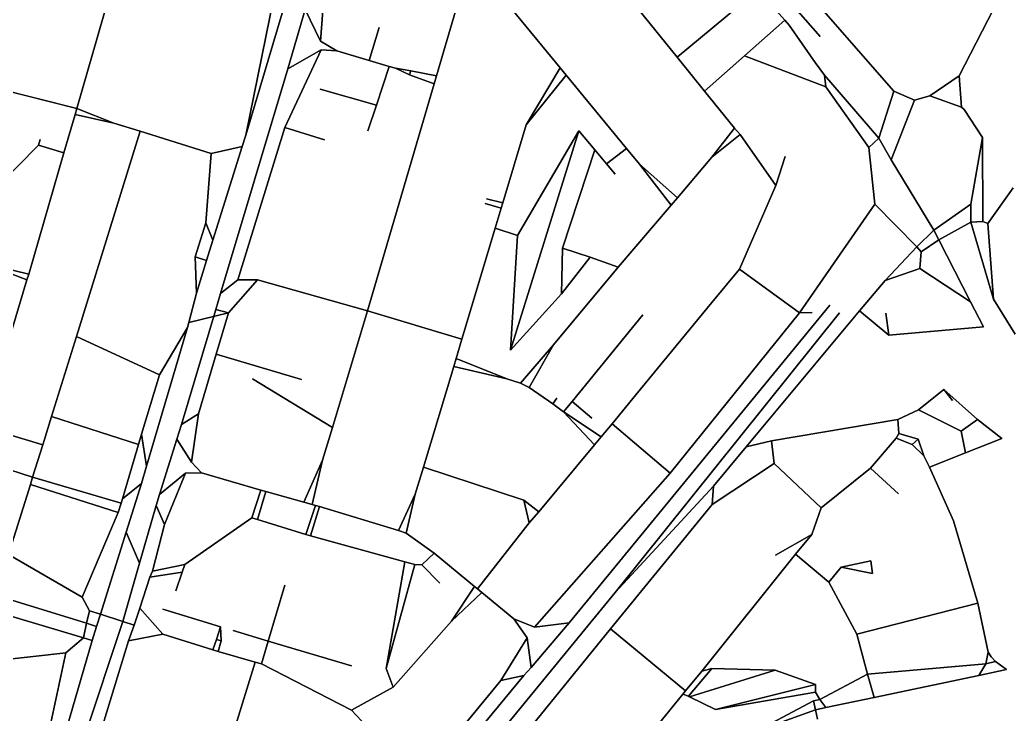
# Model space of a CAD drawing. Header units: metres. Extents: x 327752 to 330295, y 2791504 to 2794271.
# Drawn here: x 329452 to 330290, y 2793017 to 2793602 of the extents above; entities that cross this region are included whole.
import ezdxf

# ---------------------------------------------------------------- set-up
doc = ezdxf.new("R2010")
doc.units = ezdxf.units.M

msp = doc.modelspace()

# ---------------------------------------------------------------- linework, layer by layer
for p, q in [((330125.99, 2793588.09), (329937.75, 2793802.56)), ((329937.75, 2793802.56), (330125.99, 2793588.09)), ((330187.94, 2793541.81), (329987.5, 2793771.49)), ((329987.5, 2793771.49), (330187.94, 2793541.81)), ((329536.87, 2793657.14), (329499.47, 2793527.23)), ((329499.47, 2793527.23), (329536.87, 2793657.14)), ((329704.84, 2793584.02), (329708.73, 2793632.7)), ((329708.73, 2793632.7), (329704.84, 2793584.02)), ((329641.91, 2793504.7), (329679.18, 2793630.05)), ((329679.18, 2793630.05), (329641.91, 2793504.7)), ((329641.91, 2793504.7), (329666.4, 2793625.06)), ((329666.4, 2793625.06), (329641.91, 2793504.7)), ((329824.59, 2793629.86), (329802.79, 2793554.8)), ((329802.79, 2793554.8), (329824.59, 2793629.86)), ((330073.47, 2793627.08), (330005.44, 2793570.53)), ((330005.44, 2793570.53), (330073.47, 2793627.08)), ((330073.47, 2793627.08), (330096.31, 2793601.62)), ((330096.31, 2793601.62), (330073.47, 2793627.08)), ((329862.19, 2793615.82), (329906.99, 2793561.47)), ((329906.99, 2793561.47), (329862.19, 2793615.82)), ((329691.88, 2793610.59), (329677.36, 2793560.75)), ((329677.36, 2793560.75), (329691.88, 2793610.59)), ((329704.84, 2793584.02), (329691.88, 2793610.59)), ((329691.88, 2793610.59), (329704.84, 2793584.02)), ((330005.44, 2793570.53), (329973.1, 2793610.51)), ((329973.1, 2793610.51), (330005.44, 2793570.53)), ((330243.09, 2793554.79), (330272.11, 2793611.03)), ((330272.11, 2793611.03), (330243.09, 2793554.79)), ((330062.37, 2793571.78), (330096.31, 2793601.62)), ((330096.31, 2793601.62), (330062.37, 2793571.78)), ((330099.99, 2793597.39), (330096.31, 2793601.62)), ((330096.31, 2793601.62), (330099.99, 2793597.39)), ((330121.79, 2793565.93), (330099.99, 2793597.39)), ((330121.79, 2793565.93), (330099.99, 2793597.39)), ((330099.99, 2793597.39), (330121.79, 2793565.93)), ((330099.99, 2793597.39), (330121.79, 2793565.93)), ((329745.95, 2793567.74), (329754.48, 2793595.65)), ((329754.48, 2793595.65), (329745.95, 2793567.74)), ((329718.62, 2793575.76), (329704.84, 2793584.02)), ((329704.84, 2793584.02), (329718.62, 2793575.76)), ((329705.58, 2793576.61), (329674.91, 2793511.28)), ((329674.91, 2793511.28), (329705.58, 2793576.61)), ((329705.58, 2793576.61), (329677.36, 2793560.75)), ((329677.36, 2793560.75), (329705.58, 2793576.61)), ((329718.62, 2793575.76), (329705.58, 2793576.61)), ((329705.58, 2793576.61), (329718.62, 2793575.76)), ((329718.62, 2793575.76), (329745.95, 2793567.74)), ((329745.95, 2793567.74), (329718.62, 2793575.76)), ((330028.51, 2793542), (330062.37, 2793571.78)), ((330062.37, 2793571.78), (330028.51, 2793542)), ((330130.72, 2793545.5), (330062.37, 2793571.78)), ((330062.37, 2793571.78), (330130.72, 2793545.5)), ((329745.95, 2793567.74), (329762.93, 2793562.75)), ((329762.93, 2793562.75), (329745.95, 2793567.74)), ((330028.51, 2793542), (330005.44, 2793570.53)), ((330005.44, 2793570.53), (330028.51, 2793542)), ((330129.51, 2793555.26), (330121.79, 2793565.93)), ((330121.79, 2793565.93), (330129.51, 2793555.26)), ((329620.6, 2793371.52), (329677.36, 2793560.75)), ((329677.36, 2793560.75), (329620.6, 2793371.52)), ((329762.93, 2793562.75), (329752.14, 2793530.16)), ((329752.14, 2793530.16), (329762.93, 2793562.75)), ((329767.99, 2793561.26), (329762.93, 2793562.75)), ((329762.93, 2793562.75), (329767.99, 2793561.26)), ((329779.8, 2793555.64), (329767.99, 2793561.26)), ((329781.12, 2793559.16), (329767.99, 2793561.26)), ((329767.99, 2793561.26), (329779.8, 2793555.64)), ((329767.99, 2793561.26), (329781.12, 2793559.16)), ((329779.8, 2793555.64), (329781.12, 2793559.16)), ((329781.12, 2793559.16), (329779.8, 2793555.64)), ((329800.8, 2793547.96), (329779.8, 2793555.64)), ((329779.8, 2793555.64), (329800.8, 2793547.96)), ((329802.79, 2793554.8), (329781.12, 2793559.16)), ((329781.12, 2793559.16), (329802.79, 2793554.8)), ((329800.8, 2793547.96), (329802.79, 2793554.8)), ((329802.79, 2793554.8), (329800.8, 2793547.96)), ((329906.99, 2793561.47), (329878.28, 2793513.47)), ((329878.28, 2793513.47), (329906.99, 2793561.47)), ((329911.97, 2793555.42), (329878.28, 2793513.47)), ((329878.28, 2793513.47), (329911.97, 2793555.42)), ((329911.97, 2793555.42), (329906.99, 2793561.47)), ((329906.99, 2793561.47), (329911.97, 2793555.42)), ((329962.9, 2793493.64), (329911.97, 2793555.42)), ((329911.97, 2793555.42), (329962.9, 2793493.64)), ((330175.31, 2793502.3), (330129.51, 2793555.26)), ((330129.51, 2793555.26), (330130.72, 2793545.5)), ((330129.51, 2793555.26), (330175.31, 2793502.3)), ((330130.72, 2793545.5), (330129.51, 2793555.26)), ((330243.09, 2793554.79), (330218.28, 2793537.93)), ((330218.28, 2793537.93), (330243.09, 2793554.79)), ((330243.09, 2793554.79), (330245.24, 2793528.31)), ((330245.24, 2793528.31), (330243.09, 2793554.79)), ((329401.84, 2793551.98), (329499.47, 2793527.23)), ((329499.47, 2793527.23), (329401.84, 2793551.98)), ((329744.59, 2793356.82), (329800.8, 2793547.96)), ((329800.8, 2793547.96), (329744.59, 2793356.82)), ((329752.14, 2793530.16), (329704.71, 2793543.53)), ((329704.71, 2793543.53), (329752.14, 2793530.16)), ((330053.88, 2793510.72), (330028.51, 2793542)), ((330028.51, 2793542), (330053.88, 2793510.72)), ((330130.72, 2793545.5), (330167.1, 2793494.35)), ((330167.1, 2793494.35), (330130.72, 2793545.5)), ((330175.31, 2793502.3), (330187.94, 2793541.81)), ((330187.94, 2793541.81), (330175.31, 2793502.3)), ((330205.63, 2793534.3), (330187.94, 2793541.81)), ((330187.94, 2793541.81), (330205.63, 2793534.3)), ((329752.14, 2793530.16), (329744.94, 2793508.5)), ((329744.94, 2793508.5), (329752.14, 2793530.16)), ((330185.92, 2793484.18), (330205.63, 2793534.3)), ((330205.63, 2793534.3), (330185.92, 2793484.18)), ((330218.28, 2793537.93), (330205.63, 2793534.3)), ((330205.63, 2793534.3), (330218.28, 2793537.93)), ((330245.24, 2793528.31), (330218.28, 2793537.93)), ((330218.28, 2793537.93), (330245.24, 2793528.31)), ((329488.7, 2793490.05), (329498.05, 2793522.33)), ((329498.05, 2793522.33), (329488.7, 2793490.05)), ((329499.47, 2793527.23), (329498.05, 2793522.33)), ((329498.05, 2793522.33), (329499.47, 2793527.23)), ((329530.8, 2793515.03), (329498.05, 2793522.33)), ((329498.05, 2793522.33), (329530.8, 2793515.03)), ((329530.8, 2793515.03), (329499.47, 2793527.23)), ((329499.47, 2793527.23), (329530.8, 2793515.03)), ((330245.24, 2793528.31), (330247.27, 2793526.46)), ((330247.27, 2793526.46), (330245.24, 2793528.31)), ((330247.27, 2793526.46), (330262.9, 2793502.76)), ((330262.9, 2793502.76), (330247.27, 2793526.46)), ((329553.05, 2793508.09), (329530.8, 2793515.03)), ((329530.8, 2793515.03), (329553.05, 2793508.09)), ((329858.59, 2793447.94), (329878.28, 2793513.47)), ((329878.28, 2793513.47), (329858.59, 2793447.94)), ((329499.29, 2793335.33), (329553.05, 2793508.09)), ((329553.05, 2793508.09), (329499.29, 2793335.33)), ((329553.05, 2793508.09), (329612.8, 2793489.46)), ((329612.8, 2793489.46), (329553.05, 2793508.09)), ((329635.15, 2793382.99), (329674.91, 2793511.28)), ((329674.91, 2793511.28), (329635.15, 2793382.99)), ((329641.91, 2793504.7), (329638.89, 2793495.18)), ((329638.89, 2793495.18), (329641.91, 2793504.7)), ((329674.91, 2793511.28), (329708.23, 2793500.83)), ((329708.23, 2793500.83), (329674.91, 2793511.28)), ((329864.94, 2793323.61), (329922.57, 2793508.35)), ((329922.57, 2793508.35), (329864.94, 2793323.61)), ((329870.99, 2793420.27), (329922.57, 2793508.35)), ((329922.57, 2793508.35), (329870.99, 2793420.27)), ((329922.57, 2793508.35), (329935.98, 2793492.56)), ((329935.98, 2793492.56), (329922.57, 2793508.35)), ((330034.74, 2793486.25), (330053.88, 2793510.72)), ((330053.88, 2793510.72), (330034.74, 2793486.25)), ((330034.74, 2793486.25), (330058.54, 2793505.32)), ((330058.54, 2793505.32), (330034.74, 2793486.25)), ((330058.54, 2793505.32), (330053.88, 2793510.72)), ((330053.88, 2793510.72), (330058.54, 2793505.32)), ((330058.54, 2793505.32), (330088.61, 2793462.4)), ((330088.61, 2793462.4), (330058.54, 2793505.32)), ((329467.24, 2793496.38), (329395.38, 2793423.65)), ((329395.38, 2793423.65), (329467.24, 2793496.38)), ((329467.24, 2793496.38), (329468.68, 2793501.23)), ((329468.68, 2793501.23), (329467.24, 2793496.38)), ((329488.7, 2793490.05), (329467.24, 2793496.38)), ((329467.24, 2793496.38), (329488.7, 2793490.05)), ((330175.31, 2793502.3), (330167.1, 2793494.35)), ((330167.1, 2793494.35), (330175.31, 2793502.3)), ((330185.92, 2793484.18), (330175.31, 2793502.3)), ((330175.31, 2793502.3), (330185.92, 2793484.18)), ((330253.07, 2793446.8), (330262.9, 2793502.76)), ((330262.9, 2793502.76), (330253.07, 2793446.8)), ((330262.97, 2793431.97), (330262.9, 2793502.76)), ((330262.9, 2793502.76), (330262.97, 2793431.97)), ((329488.7, 2793490.05), (329459, 2793387.76)), ((329459, 2793387.76), (329488.7, 2793490.05)), ((329612.8, 2793489.46), (329608.28, 2793430.97)), ((329608.28, 2793430.97), (329612.8, 2793489.46)), ((329638.89, 2793495.18), (329612.8, 2793489.46)), ((329612.8, 2793489.46), (329638.89, 2793495.18)), ((329638.89, 2793495.18), (329614.26, 2793416.32)), ((329614.26, 2793416.32), (329638.89, 2793495.18)), ((329908.89, 2793409.66), (329935.98, 2793492.56)), ((329935.98, 2793492.56), (329908.89, 2793409.66)), ((329946.05, 2793480.72), (329935.98, 2793492.56)), ((329935.98, 2793492.56), (329946.05, 2793480.72)), ((329946.05, 2793480.72), (329962.9, 2793493.64)), ((329962.9, 2793493.64), (329946.05, 2793480.72)), ((329973.72, 2793480.52), (329962.9, 2793493.64)), ((329962.9, 2793493.64), (329973.72, 2793480.52)), ((330172.04, 2793446.76), (330167.1, 2793494.35)), ((330167.1, 2793494.35), (330172.04, 2793446.76)), ((329946.05, 2793480.72), (329953.22, 2793471.99)), ((329953.22, 2793471.99), (329946.05, 2793480.72)), ((330005.71, 2793452.15), (329973.72, 2793480.52)), ((330000.31, 2793445.81), (329973.72, 2793480.52)), ((329973.72, 2793480.52), (330005.71, 2793452.15)), ((329973.72, 2793480.52), (330000.31, 2793445.81)), ((330005.71, 2793452.15), (330034.74, 2793486.25)), ((330034.74, 2793486.25), (330005.71, 2793452.15)), ((330088.61, 2793462.4), (330096.45, 2793486.94)), ((330096.45, 2793486.94), (330088.61, 2793462.4)), ((330185.92, 2793484.18), (330221.72, 2793424.78)), ((330221.72, 2793424.78), (330185.92, 2793484.18)), ((329953.22, 2793471.99), (329953.22, 2793471.99)), ((329953.22, 2793471.99), (329953.22, 2793471.99)), ((330088.61, 2793462.4), (330057.88, 2793391.81)), ((330057.88, 2793391.81), (330088.61, 2793462.4)), ((330288.57, 2793460.34), (330267.41, 2793430.51)), ((330267.41, 2793430.51), (330288.57, 2793460.34)), ((329857.24, 2793443.43), (329843.73, 2793447.27)), ((329843.73, 2793447.27), (329857.24, 2793443.43)), ((329858.59, 2793447.94), (329844.91, 2793451.22)), ((329844.91, 2793451.22), (329858.59, 2793447.94)), ((329857.24, 2793443.43), (329858.59, 2793447.94)), ((329858.59, 2793447.94), (329857.24, 2793443.43)), ((330000.31, 2793445.81), (329955.8, 2793393.52)), ((329955.8, 2793393.52), (330000.31, 2793445.81)), ((330005.71, 2793452.15), (330000.31, 2793445.81)), ((330000.31, 2793445.81), (330005.71, 2793452.15)), ((330108.49, 2793355.05), (330172.04, 2793446.76)), ((330172.04, 2793446.76), (330108.49, 2793355.05)), ((330207.33, 2793410.81), (330172.04, 2793446.76)), ((330172.04, 2793446.76), (330207.33, 2793410.81)), ((330221.72, 2793424.78), (330253.07, 2793446.8)), ((330253.07, 2793446.8), (330221.72, 2793424.78)), ((330252.94, 2793431.43), (330253.07, 2793446.8)), ((330253.07, 2793446.8), (330252.94, 2793431.43)), ((329852.18, 2793426.59), (329857.24, 2793443.43)), ((329857.24, 2793443.43), (329852.18, 2793426.59)), ((329608.28, 2793430.97), (329599.25, 2793402.33)), ((329599.25, 2793402.33), (329608.28, 2793430.97)), ((329614.26, 2793416.32), (329608.28, 2793430.97)), ((329608.28, 2793430.97), (329614.26, 2793416.32)), ((330252.94, 2793431.43), (330226.03, 2793416.74)), ((330226.03, 2793416.74), (330252.94, 2793431.43)), ((330262.97, 2793431.97), (330252.94, 2793431.43)), ((330252.94, 2793431.43), (330262.97, 2793431.97)), ((330272.18, 2793366.65), (330252.94, 2793431.43)), ((330252.94, 2793431.43), (330272.18, 2793366.65)), ((330267.41, 2793430.51), (330262.97, 2793431.97)), ((330262.97, 2793431.97), (330267.41, 2793430.51)), ((330267.41, 2793430.51), (330272.18, 2793366.65)), ((330272.18, 2793366.65), (330267.41, 2793430.51)), ((329824.03, 2793332.85), (329852.18, 2793426.59)), ((329852.18, 2793426.59), (329824.03, 2793332.85)), ((329870.99, 2793420.27), (329852.18, 2793426.59)), ((329852.18, 2793426.59), (329870.99, 2793420.27)), ((330221.72, 2793424.78), (330207.33, 2793410.81)), ((330207.33, 2793410.81), (330221.72, 2793424.78)), ((330221.72, 2793424.78), (330226.03, 2793416.74)), ((330226.03, 2793416.74), (330221.72, 2793424.78)), ((329614.26, 2793416.32), (329608.95, 2793399.31)), ((329608.95, 2793399.31), (329614.26, 2793416.32)), ((329864.94, 2793323.61), (329870.99, 2793420.27)), ((329870.99, 2793420.27), (329864.94, 2793323.61)), ((330226.03, 2793416.74), (330211.16, 2793406.49)), ((330211.16, 2793406.49), (330226.03, 2793416.74)), ((330252.74, 2793364.46), (330226.03, 2793416.74)), ((330226.03, 2793416.74), (330252.74, 2793364.46)), ((329908.08, 2793371.21), (329908.89, 2793409.66)), ((329908.89, 2793409.66), (329908.08, 2793371.21)), ((329932.31, 2793401.94), (329908.89, 2793409.66)), ((329908.89, 2793409.66), (329932.31, 2793401.94)), ((330207.33, 2793410.81), (330180.85, 2793382.28)), ((330180.85, 2793382.28), (330207.33, 2793410.81)), ((330207.33, 2793410.81), (330211.16, 2793406.49)), ((330211.16, 2793406.49), (330207.33, 2793410.81)), ((330209.92, 2793392.47), (330211.16, 2793406.49)), ((330211.16, 2793406.49), (330209.92, 2793392.47)), ((329457.57, 2793382.85), (329421.09, 2793397.08)), ((329459, 2793387.76), (329421.09, 2793397.08)), ((329421.09, 2793397.08), (329459, 2793387.76)), ((329421.09, 2793397.08), (329457.57, 2793382.85)), ((329600.55, 2793371.72), (329599.25, 2793402.33)), ((329608.95, 2793399.31), (329599.25, 2793402.33)), ((329599.25, 2793402.33), (329608.95, 2793399.31)), ((329599.25, 2793402.33), (329600.55, 2793371.72)), ((329600.55, 2793371.72), (329608.95, 2793399.31)), ((329608.95, 2793399.31), (329600.55, 2793371.72)), ((329908.08, 2793371.21), (329932.31, 2793401.94)), ((329932.31, 2793401.94), (329908.08, 2793371.21)), ((329932.31, 2793401.94), (329955.8, 2793393.52)), ((329955.8, 2793393.52), (329932.31, 2793401.94)), ((329457.57, 2793382.85), (329459, 2793387.76)), ((329459, 2793387.76), (329457.57, 2793382.85)), ((329901.28, 2793328.25), (329955.8, 2793393.52)), ((329955.8, 2793393.52), (329901.28, 2793328.25)), ((330057.88, 2793391.81), (330034.83, 2793363.79)), ((330034.83, 2793363.79), (330057.88, 2793391.81)), ((330057.88, 2793391.81), (330108.49, 2793355.05)), ((330108.49, 2793355.05), (330057.88, 2793391.81)), ((330209.92, 2793392.47), (330180.85, 2793382.28)), ((330180.85, 2793382.28), (330209.92, 2793392.47)), ((330252.74, 2793364.46), (330209.92, 2793392.47)), ((330209.92, 2793392.47), (330252.74, 2793364.46)), ((329429.15, 2793288.41), (329457.57, 2793382.85)), ((329457.57, 2793382.85), (329429.15, 2793288.41)), ((329620.6, 2793371.52), (329635.15, 2793382.99)), ((329635.15, 2793382.99), (329620.6, 2793371.52)), ((329651.73, 2793383.06), (329627.36, 2793355.07)), ((329627.36, 2793355.07), (329651.73, 2793383.06)), ((329635.15, 2793382.99), (329651.73, 2793383.06)), ((329651.73, 2793383.06), (329635.15, 2793382.99)), ((329651.73, 2793383.06), (329744.59, 2793356.82)), ((329744.59, 2793356.82), (329651.73, 2793383.06)), ((330180.85, 2793382.28), (330159.05, 2793356.69)), ((330159.05, 2793356.69), (330180.85, 2793382.28)), ((329594.06, 2793347.08), (329600.55, 2793371.72)), ((329600.55, 2793371.72), (329594.06, 2793347.08)), ((329620.6, 2793371.52), (329616.59, 2793357.85)), ((329616.59, 2793357.85), (329620.6, 2793371.52)), ((329908.08, 2793371.21), (329864.94, 2793323.61)), ((329864.94, 2793323.61), (329908.08, 2793371.21)), ((330034.83, 2793363.79), (329970.76, 2793285.97)), ((330034.83, 2793363.79), (329970.76, 2793285.97)), ((329970.76, 2793285.97), (330034.83, 2793363.79)), ((329970.76, 2793285.97), (330034.83, 2793363.79)), ((330252.74, 2793364.46), (330263.71, 2793343.41)), ((330263.71, 2793343.41), (330252.74, 2793364.46)), ((330272.18, 2793366.65), (330290.27, 2793337.03)), ((330290.27, 2793337.03), (330272.18, 2793366.65)), ((329616.59, 2793357.85), (329587.78, 2793261.13)), ((329587.78, 2793261.13), (329616.59, 2793357.85)), ((329627.36, 2793355.07), (329594.06, 2793347.08)), ((329594.06, 2793347.08), (329627.36, 2793355.07)), ((329616.59, 2793357.85), (329627.36, 2793355.07)), ((329627.36, 2793355.07), (329616.59, 2793357.85)), ((329627.36, 2793355.07), (329616.9, 2793320.28)), ((329616.9, 2793320.28), (329627.36, 2793355.07)), ((329744.59, 2793356.82), (329715.06, 2793258.6)), ((329715.06, 2793258.6), (329744.59, 2793356.82)), ((329744.59, 2793356.82), (329824.03, 2793332.85)), ((329824.03, 2793332.85), (329744.59, 2793356.82)), ((330134.07, 2793361.58), (329914.57, 2793094.06)), ((329914.57, 2793094.06), (330134.07, 2793361.58)), ((329916.89, 2793280.55), (329976.65, 2793353.49)), ((329976.65, 2793353.49), (329916.89, 2793280.55)), ((330142.43, 2793355.12), (329953.21, 2793119.64)), ((329953.21, 2793119.64), (330142.43, 2793355.12)), ((329999.72, 2793220.15), (330108.49, 2793355.05)), ((330108.49, 2793355.05), (329999.72, 2793220.15)), ((330159.05, 2793356.69), (330063.58, 2793242.33)), ((330063.58, 2793242.33), (330159.05, 2793356.69)), ((330119.23, 2793355.34), (330108.49, 2793355.05)), ((330108.49, 2793355.05), (330119.23, 2793355.34)), ((330159.05, 2793356.69), (330183.76, 2793336.29)), ((330183.76, 2793336.29), (330159.05, 2793356.69)), ((330181.42, 2793354.92), (330183.76, 2793336.29)), ((330183.76, 2793336.29), (330181.42, 2793354.92)), ((329592.83, 2793342.82), (329594.06, 2793347.08)), ((329594.06, 2793347.08), (329592.83, 2793342.82)), ((329592.83, 2793342.82), (329558.43, 2793225.85)), ((329558.43, 2793225.85), (329592.83, 2793342.82)), ((329569.31, 2793302.88), (329592.83, 2793342.82)), ((329592.83, 2793342.82), (329569.31, 2793302.88)), ((330263.71, 2793343.41), (330183.76, 2793336.29)), ((330183.76, 2793336.29), (330263.71, 2793343.41)), ((329499.29, 2793335.33), (329478.29, 2793267.83)), ((329478.29, 2793267.83), (329499.29, 2793335.33)), ((329569.31, 2793302.88), (329499.29, 2793335.33)), ((329499.29, 2793335.33), (329569.31, 2793302.88)), ((329819.17, 2793316.7), (329824.03, 2793332.85)), ((329824.03, 2793332.85), (329819.17, 2793316.7)), ((329602.07, 2793269.96), (329616.9, 2793320.28)), ((329616.9, 2793320.28), (329602.07, 2793269.96)), ((329616.9, 2793320.28), (329688.94, 2793298.91)), ((329688.94, 2793298.91), (329616.9, 2793320.28)), ((329873.54, 2793295.76), (329901.28, 2793328.25)), ((329901.28, 2793328.25), (329873.54, 2793295.76)), ((329880.91, 2793292.29), (329901.28, 2793328.25)), ((329901.28, 2793328.25), (329880.91, 2793292.29)), ((329819.17, 2793316.7), (329817.18, 2793310.06)), ((329817.18, 2793310.06), (329819.17, 2793316.7)), ((329862.02, 2793299.5), (329819.17, 2793316.7)), ((329819.17, 2793316.7), (329862.02, 2793299.5)), ((329817.18, 2793310.06), (329791.67, 2793225.13)), ((329791.67, 2793225.13), (329817.18, 2793310.06)), ((329862.02, 2793299.5), (329817.18, 2793310.06)), ((329817.18, 2793310.06), (329862.02, 2793299.5)), ((329569.31, 2793302.88), (329554.18, 2793252.85)), ((329554.18, 2793252.85), (329569.31, 2793302.88)), ((329715.06, 2793258.6), (329647.73, 2793299.49)), ((329647.73, 2793299.49), (329715.06, 2793258.6)), ((329862.02, 2793299.5), (329873.54, 2793295.76)), ((329873.54, 2793295.76), (329862.02, 2793299.5)), ((329873.54, 2793295.76), (329880.91, 2793292.29)), ((329880.91, 2793292.29), (329873.54, 2793295.76)), ((329880.91, 2793292.29), (329900.75, 2793278.47)), ((329900.75, 2793278.47), (329880.91, 2793292.29)), ((330230.16, 2793290.41), (330208.97, 2793273.32)), ((330208.97, 2793273.32), (330230.16, 2793290.41)), ((330258.52, 2793265.29), (330230.16, 2793290.41)), ((330230.16, 2793290.41), (330237.43, 2793281.4)), ((330230.16, 2793290.41), (330258.52, 2793265.29)), ((330237.43, 2793281.4), (330230.16, 2793290.41)), ((329900.75, 2793278.47), (329904.07, 2793283.12)), ((329904.07, 2793283.12), (329900.75, 2793278.47)), ((329900.75, 2793278.47), (329909.75, 2793271.77)), ((329909.75, 2793271.77), (329900.75, 2793278.47)), ((329909.75, 2793271.77), (329916.89, 2793280.55)), ((329916.89, 2793280.55), (329909.75, 2793271.77)), ((329933.44, 2793266.53), (329916.89, 2793280.55)), ((329916.89, 2793280.55), (329933.44, 2793266.53)), ((329950.71, 2793261.62), (329970.76, 2793285.97)), ((329970.76, 2793285.97), (329950.71, 2793261.62)), ((329587.78, 2793261.13), (329602.07, 2793269.96)), ((329602.07, 2793269.96), (329587.78, 2793261.13)), ((329596.11, 2793229.43), (329602.07, 2793269.96)), ((329602.07, 2793269.96), (329596.11, 2793229.43)), ((329935.96, 2793243.82), (329909.75, 2793271.77)), ((329941.57, 2793250.59), (329909.75, 2793271.77)), ((329909.75, 2793271.77), (329935.96, 2793243.82)), ((329909.75, 2793271.77), (329941.57, 2793250.59)), ((330208.97, 2793273.32), (330191.35, 2793265.14)), ((330191.35, 2793265.14), (330208.97, 2793273.32)), ((330244.81, 2793255.52), (330208.97, 2793273.32)), ((330208.97, 2793273.32), (330244.81, 2793255.52)), ((329478.29, 2793267.83), (329470.86, 2793243.96)), ((329470.86, 2793243.96), (329478.29, 2793267.83)), ((329478.29, 2793267.83), (329551.61, 2793244.26)), ((329551.61, 2793244.26), (329478.29, 2793267.83)), ((329941.57, 2793250.59), (329950.71, 2793261.62)), ((329950.71, 2793261.62), (329941.57, 2793250.59)), ((329999.72, 2793220.15), (329950.71, 2793261.62)), ((329950.71, 2793261.62), (329999.72, 2793220.15)), ((330085.07, 2793247.35), (330191.35, 2793265.14)), ((330191.35, 2793265.14), (330085.07, 2793247.35)), ((330192.19, 2793253.59), (330191.35, 2793265.14)), ((330191.35, 2793265.14), (330192.19, 2793253.59)), ((330258.52, 2793265.29), (330244.81, 2793255.52)), ((330244.81, 2793255.52), (330258.52, 2793265.29)), ((330279.1, 2793249.23), (330258.52, 2793265.29)), ((330258.52, 2793265.29), (330279.1, 2793249.23)), ((329421.57, 2793258.74), (329470.86, 2793243.96)), ((329470.86, 2793243.96), (329421.57, 2793258.74)), ((329554.18, 2793252.85), (329551.61, 2793244.26)), ((329551.61, 2793244.26), (329554.18, 2793252.85)), ((329554.18, 2793252.85), (329558.43, 2793225.85)), ((329558.43, 2793225.85), (329554.18, 2793252.85)), ((329587.78, 2793261.13), (329583.86, 2793248.65)), ((329583.86, 2793248.65), (329587.78, 2793261.13)), ((329715.06, 2793258.6), (329706.74, 2793230.87)), ((329706.74, 2793230.87), (329715.06, 2793258.6)), ((330192.19, 2793253.59), (330190.06, 2793249.64)), ((330190.06, 2793249.64), (330192.19, 2793253.59)), ((330208.67, 2793248.57), (330192.19, 2793253.59)), ((330192.19, 2793253.59), (330208.67, 2793248.57)), ((330248.44, 2793237.13), (330244.81, 2793255.52)), ((330244.81, 2793255.52), (330248.44, 2793237.13)), ((329583.86, 2793248.65), (329569.27, 2793202.16)), ((329569.27, 2793202.16), (329583.86, 2793248.65)), ((329596.11, 2793229.43), (329583.86, 2793248.65)), ((329583.86, 2793248.65), (329596.11, 2793229.43)), ((329935.96, 2793243.82), (329941.57, 2793250.59)), ((329941.57, 2793250.59), (329935.96, 2793243.82)), ((330085.07, 2793247.35), (330063.58, 2793242.33)), ((330063.58, 2793242.33), (330085.07, 2793247.35)), ((330087.16, 2793228.27), (330085.07, 2793247.35)), ((330085.07, 2793247.35), (330087.16, 2793228.27)), ((330168.42, 2793224.28), (330190.06, 2793249.64)), ((330190.06, 2793249.64), (330168.42, 2793224.28)), ((330203.55, 2793244.11), (330190.06, 2793249.64)), ((330190.06, 2793249.64), (330203.55, 2793244.11)), ((330208.67, 2793248.57), (330203.55, 2793244.11)), ((330203.55, 2793244.11), (330208.67, 2793248.57)), ((330213.27, 2793234.53), (330208.67, 2793248.57)), ((330208.67, 2793248.57), (330213.27, 2793234.53)), ((330248.44, 2793237.13), (330279.1, 2793249.23)), ((330279.1, 2793249.23), (330248.44, 2793237.13)), ((329470.86, 2793243.96), (329462.34, 2793216.56)), ((329462.34, 2793216.56), (329470.86, 2793243.96)), ((329551.61, 2793244.26), (329537.98, 2793198.55)), ((329537.98, 2793198.55), (329551.61, 2793244.26)), ((329888.81, 2793187.36), (329935.96, 2793243.82)), ((329935.96, 2793243.82), (329888.81, 2793187.36)), ((330035.99, 2793209.17), (330063.58, 2793242.33)), ((330063.58, 2793242.33), (330035.99, 2793209.17)), ((330213.27, 2793234.53), (330203.55, 2793244.11)), ((330203.55, 2793244.11), (330213.27, 2793234.53)), ((330218.08, 2793225.14), (330248.44, 2793237.13)), ((330248.44, 2793237.13), (330218.08, 2793225.14)), ((329413.78, 2793232.14), (329462.34, 2793216.56)), ((329462.34, 2793216.56), (329413.78, 2793232.14)), ((329604.72, 2793220.28), (329596.11, 2793229.43)), ((329596.11, 2793229.43), (329604.72, 2793220.28)), ((329690.76, 2793195.71), (329706.74, 2793230.87)), ((329706.74, 2793230.87), (329690.76, 2793195.71)), ((329697.96, 2793193.67), (329706.74, 2793230.87)), ((329706.74, 2793230.87), (329697.96, 2793193.67)), ((330087.16, 2793228.27), (330034.9, 2793193.58)), ((330034.9, 2793193.58), (330087.16, 2793228.27)), ((330126.96, 2793190.89), (330087.16, 2793228.27)), ((330087.16, 2793228.27), (330126.96, 2793190.89)), ((330218.08, 2793225.14), (330213.27, 2793234.53)), ((330213.27, 2793234.53), (330218.08, 2793225.14)), ((329558.43, 2793225.85), (329554.19, 2793211.29)), ((329554.19, 2793211.29), (329558.43, 2793225.85)), ((329591.26, 2793219.93), (329569.27, 2793202.16)), ((329569.27, 2793202.16), (329591.26, 2793219.93)), ((329591.26, 2793219.93), (329573.54, 2793176.84)), ((329573.54, 2793176.84), (329591.26, 2793219.93)), ((329604.72, 2793220.28), (329591.26, 2793219.93)), ((329591.26, 2793219.93), (329604.72, 2793220.28)), ((329604.72, 2793220.28), (329654.74, 2793205.82)), ((329654.74, 2793205.82), (329604.72, 2793220.28)), ((329791.67, 2793225.13), (329784.83, 2793202.35)), ((329784.83, 2793202.35), (329791.67, 2793225.13)), ((329876.19, 2793197.37), (329791.67, 2793225.13)), ((329791.67, 2793225.13), (329876.19, 2793197.37)), ((329885.3, 2793090.38), (329999.72, 2793220.15)), ((329999.72, 2793220.15), (329885.3, 2793090.38)), ((330126.96, 2793190.89), (330168.42, 2793224.28)), ((330168.42, 2793224.28), (330126.96, 2793190.89)), ((330168.42, 2793224.28), (330192, 2793202.64)), ((330192, 2793202.64), (330168.42, 2793224.28)), ((330218.08, 2793225.14), (330238.29, 2793179.92)), ((330238.29, 2793179.92), (330218.08, 2793225.14)), ((329462.34, 2793216.56), (329460.45, 2793210.48)), ((329460.45, 2793210.48), (329462.34, 2793216.56)), ((329536.81, 2793194.81), (329462.34, 2793216.56)), ((329462.34, 2793216.56), (329536.81, 2793194.81)), ((329554.19, 2793211.29), (329537.98, 2793198.55)), ((329537.98, 2793198.55), (329554.19, 2793211.29)), ((329554.19, 2793211.29), (329541.13, 2793170.2)), ((329541.13, 2793170.2), (329554.19, 2793211.29)), ((329442.08, 2793151.47), (329460.45, 2793210.48)), ((329460.45, 2793210.48), (329442.08, 2793151.47)), ((329534.36, 2793187.01), (329460.45, 2793210.48)), ((329460.45, 2793210.48), (329534.36, 2793187.01)), ((329654.74, 2793205.82), (329647.13, 2793182.55)), ((329647.13, 2793182.55), (329654.74, 2793205.82)), ((329651.82, 2793181.09), (329658.96, 2793204.59)), ((329658.96, 2793204.59), (329651.82, 2793181.09)), ((329654.74, 2793205.82), (329658.96, 2793204.59)), ((329658.96, 2793204.59), (329654.74, 2793205.82)), ((329658.96, 2793204.59), (329690.76, 2793195.71)), ((329690.76, 2793195.71), (329658.96, 2793204.59)), ((329953.21, 2793119.64), (330035.99, 2793209.17)), ((330035.99, 2793209.17), (329953.21, 2793119.64)), ((330035.99, 2793209.17), (330034.9, 2793193.58)), ((330034.9, 2793193.58), (330035.99, 2793209.17)), ((329536.81, 2793194.81), (329534.36, 2793187.01)), ((329534.36, 2793187.01), (329536.81, 2793194.81)), ((329537.98, 2793198.55), (329536.81, 2793194.81)), ((329536.81, 2793194.81), (329537.98, 2793198.55)), ((329569.27, 2793202.16), (329566.37, 2793192.89)), ((329566.37, 2793192.89), (329569.27, 2793202.16)), ((329690.76, 2793195.71), (329697.96, 2793193.67)), ((329697.96, 2793193.67), (329690.76, 2793195.71)), ((329784.83, 2793202.35), (329770.76, 2793171.81)), ((329770.76, 2793171.81), (329784.83, 2793202.35)), ((329784.83, 2793202.35), (329777.01, 2793169.39)), ((329777.01, 2793169.39), (329784.83, 2793202.35)), ((329888.81, 2793187.36), (329876.19, 2793197.37)), ((329876.19, 2793197.37), (329888.81, 2793187.36)), ((329876.19, 2793197.37), (329880.65, 2793178.33)), ((329880.65, 2793178.33), (329876.19, 2793197.37)), ((329504.14, 2793115.58), (329534.36, 2793187.01)), ((329534.36, 2793187.01), (329504.14, 2793115.58)), ((329566.37, 2793192.89), (329552.27, 2793144.31)), ((329552.27, 2793144.31), (329566.37, 2793192.89)), ((329566.37, 2793192.89), (329573.54, 2793176.84)), ((329573.54, 2793176.84), (329566.37, 2793192.89)), ((329692.5, 2793168.41), (329700.71, 2793192.9)), ((329700.71, 2793192.9), (329692.5, 2793168.41)), ((329696.45, 2793167.18), (329704.14, 2793191.93)), ((329704.14, 2793191.93), (329696.45, 2793167.18)), ((329700.71, 2793192.9), (329697.96, 2793193.67)), ((329697.96, 2793193.67), (329700.71, 2793192.9)), ((329700.71, 2793192.9), (329704.14, 2793191.93)), ((329704.14, 2793191.93), (329700.71, 2793192.9)), ((329704.14, 2793191.93), (329770.76, 2793171.81)), ((329770.76, 2793171.81), (329704.14, 2793191.93)), ((329888.81, 2793187.36), (329880.65, 2793178.33)), ((329880.65, 2793178.33), (329888.81, 2793187.36)), ((330034.9, 2793193.58), (329949.28, 2793088.8)), ((329949.28, 2793088.8), (330034.9, 2793193.58)), ((330119.07, 2793168.46), (330126.96, 2793190.89)), ((330126.96, 2793190.89), (330119.07, 2793168.46)), ((329590.73, 2793143.22), (329647.13, 2793182.55)), ((329647.13, 2793182.55), (329590.73, 2793143.22)), ((329651.82, 2793181.09), (329647.13, 2793182.55)), ((329647.13, 2793182.55), (329651.82, 2793181.09)), ((329651.82, 2793181.09), (329692.5, 2793168.41)), ((329692.5, 2793168.41), (329651.82, 2793181.09)), ((329880.65, 2793178.33), (329837.18, 2793122.51)), ((329837.18, 2793122.51), (329880.65, 2793178.33)), ((330258.87, 2793110.54), (330238.29, 2793179.92)), ((330238.29, 2793179.92), (330258.87, 2793110.54)), ((329519.42, 2793101.15), (329541.13, 2793170.2)), ((329541.13, 2793170.2), (329519.42, 2793101.15)), ((329541.13, 2793170.2), (329552.27, 2793144.31)), ((329552.27, 2793144.31), (329541.13, 2793170.2)), ((329573.54, 2793176.84), (329563.22, 2793137.58)), ((329563.22, 2793137.58), (329573.54, 2793176.84)), ((329777.01, 2793169.39), (329770.76, 2793171.81)), ((329770.76, 2793171.81), (329777.01, 2793169.39)), ((329800.66, 2793152.59), (329777.01, 2793169.39)), ((329777.01, 2793169.39), (329800.66, 2793152.59)), ((329696.45, 2793167.18), (329692.5, 2793168.41)), ((329692.5, 2793168.41), (329696.45, 2793167.18)), ((329776.12, 2793145.25), (329696.45, 2793167.18)), ((329696.45, 2793167.18), (329776.12, 2793145.25)), ((330119.07, 2793168.46), (330088.44, 2793150.9)), ((330088.44, 2793150.9), (330119.07, 2793168.46)), ((330105.3, 2793151.73), (330119.07, 2793168.46)), ((330119.07, 2793168.46), (330105.3, 2793151.73)), ((329790.33, 2793142.68), (329800.66, 2793152.59)), ((329800.66, 2793152.59), (329790.33, 2793142.68)), ((329800.66, 2793152.59), (329834.83, 2793124.44)), ((329834.83, 2793124.44), (329800.66, 2793152.59)), ((329442.08, 2793151.47), (329504.14, 2793115.58)), ((329504.14, 2793115.58), (329442.08, 2793151.47)), ((329538.31, 2793095.12), (329552.27, 2793144.31)), ((329552.27, 2793144.31), (329538.31, 2793095.12)), ((329776.12, 2793145.25), (329760.27, 2793055.44)), ((329760.27, 2793055.44), (329776.12, 2793145.25)), ((329784.55, 2793143.15), (329776.12, 2793145.25)), ((329776.12, 2793145.25), (329784.55, 2793143.15)), ((330105.3, 2793151.73), (330026.3, 2793053.3)), ((330026.3, 2793053.3), (330105.3, 2793151.73)), ((330105.3, 2793151.73), (330133.2, 2793128.11)), ((330133.2, 2793128.11), (330105.3, 2793151.73)), ((330143.78, 2793140.81), (330168.59, 2793146.31)), ((330168.59, 2793146.31), (330143.78, 2793140.81)), ((330170.16, 2793135.48), (330168.59, 2793146.31)), ((330170.16, 2793135.48), (330168.59, 2793146.31)), ((330168.59, 2793146.31), (330170.16, 2793135.48)), ((330168.59, 2793146.31), (330170.16, 2793135.48)), ((329561.11, 2793132.53), (329563.22, 2793137.58)), ((329563.22, 2793137.58), (329561.11, 2793132.53)), ((329561.11, 2793132.53), (329588.37, 2793136.65)), ((329588.37, 2793136.65), (329561.11, 2793132.53)), ((329563.22, 2793137.58), (329590.73, 2793143.22)), ((329590.73, 2793143.22), (329563.22, 2793137.58)), ((329583.09, 2793120.98), (329588.37, 2793136.65)), ((329588.37, 2793136.65), (329583.09, 2793120.98)), ((329588.37, 2793136.65), (329590.73, 2793143.22)), ((329590.73, 2793143.22), (329588.37, 2793136.65)), ((329784.55, 2793143.15), (329760.27, 2793055.44)), ((329760.27, 2793055.44), (329784.55, 2793143.15)), ((329784.55, 2793143.15), (329790.33, 2793142.68)), ((329790.33, 2793142.68), (329784.55, 2793143.15)), ((329790.33, 2793142.68), (329805.62, 2793127.51)), ((329805.62, 2793127.51), (329790.33, 2793142.68)), ((330133.2, 2793128.11), (330143.78, 2793140.81)), ((330143.78, 2793140.81), (330133.2, 2793128.11)), ((330143.78, 2793140.81), (330170.16, 2793135.48)), ((330170.16, 2793135.48), (330143.78, 2793140.81)), ((329552.81, 2793106.3), (329561.11, 2793132.53)), ((329561.11, 2793132.53), (329552.81, 2793106.3)), ((330133.2, 2793128.11), (330156.79, 2793084.51)), ((330156.79, 2793084.51), (330133.2, 2793128.11)), ((329505.07, 2793081.43), (329371.48, 2793120.9)), ((329371.48, 2793120.9), (329505.07, 2793081.43)), ((329660.8, 2793078.62), (329674.75, 2793125.6)), ((329674.75, 2793125.6), (329660.8, 2793078.62)), ((329834.83, 2793124.44), (329815.36, 2793095.23)), ((329815.36, 2793095.23), (329834.83, 2793124.44)), ((329840.91, 2793119.45), (329815.36, 2793095.23)), ((329815.36, 2793095.23), (329840.91, 2793119.45)), ((329830.76, 2792970.16), (329953.21, 2793119.64)), ((329953.21, 2793119.64), (329830.76, 2792970.16)), ((329834.83, 2793124.44), (329837.18, 2793122.51)), ((329837.18, 2793122.51), (329834.83, 2793124.44)), ((329840.91, 2793119.45), (329837.18, 2793122.51)), ((329837.18, 2793122.51), (329840.91, 2793119.45)), ((329867.83, 2793097.37), (329840.91, 2793119.45)), ((329840.91, 2793119.45), (329867.83, 2793097.37)), ((329507.82, 2793093.57), (329444.88, 2793112.97)), ((329444.88, 2793112.97), (329507.82, 2793093.57)), ((329510.19, 2793104.09), (329504.14, 2793115.58)), ((329504.14, 2793115.58), (329510.19, 2793104.09)), ((330156.79, 2793084.51), (330258.87, 2793110.54)), ((330258.87, 2793110.54), (330156.79, 2793084.51)), ((330267.71, 2793069.23), (330258.87, 2793110.54)), ((330258.87, 2793110.54), (330267.71, 2793069.23)), ((329507.82, 2793093.57), (329510.19, 2793104.09)), ((329510.19, 2793104.09), (329507.82, 2793093.57)), ((329519.42, 2793101.15), (329510.19, 2793104.09)), ((329510.19, 2793104.09), (329519.42, 2793101.15)), ((329552.81, 2793106.3), (329547.81, 2793092.08)), ((329547.81, 2793092.08), (329552.81, 2793106.3)), ((329552.81, 2793106.3), (329571.99, 2793084.4)), ((329571.99, 2793084.4), (329552.81, 2793106.3)), ((329620.58, 2793090.59), (329572.08, 2793105.39)), ((329572.08, 2793105.39), (329620.58, 2793090.59)), ((329473.45, 2792900.53), (329538.31, 2793095.12)), ((329538.31, 2793095.12), (329473.45, 2792900.53)), ((329507.82, 2793093.57), (329505.07, 2793081.43)), ((329505.07, 2793081.43), (329507.82, 2793093.57)), ((329516.13, 2793090.79), (329507.82, 2793093.57)), ((329507.82, 2793093.57), (329516.13, 2793090.79)), ((329516.13, 2793090.79), (329519.42, 2793101.15)), ((329519.42, 2793101.15), (329516.13, 2793090.79)), ((329519.42, 2793101.15), (329538.31, 2793095.12)), ((329538.31, 2793095.12), (329519.42, 2793101.15)), ((329547.81, 2793092.08), (329538.31, 2793095.12)), ((329538.31, 2793095.12), (329547.81, 2793092.08)), ((329766.28, 2793039.62), (329815.36, 2793095.23)), ((329815.36, 2793095.23), (329766.28, 2793039.62)), ((329885.3, 2793090.38), (329867.83, 2793097.37)), ((329878.96, 2793081.23), (329867.83, 2793097.37)), ((329867.83, 2793097.37), (329878.96, 2793081.23)), ((329867.83, 2793097.37), (329885.3, 2793090.38)), ((329914.57, 2793094.06), (329882.36, 2793056.22)), ((329882.36, 2793056.22), (329914.57, 2793094.06)), ((329914.57, 2793094.06), (329885.3, 2793090.38)), ((329885.3, 2793090.38), (329914.57, 2793094.06)), ((329516.13, 2793090.79), (329512.55, 2793079)), ((329512.55, 2793079), (329516.13, 2793090.79)), ((329547.81, 2793092.08), (329543.18, 2793078.92)), ((329543.18, 2793078.92), (329547.81, 2793092.08)), ((329617.29, 2793079.85), (329620.58, 2793090.59)), ((329620.58, 2793090.59), (329617.29, 2793079.85)), ((329620.58, 2793090.59), (329621.3, 2793078.91)), ((329621.3, 2793078.91), (329620.58, 2793090.59)), ((329660.8, 2793078.62), (329631.42, 2793087.56)), ((329631.42, 2793087.56), (329660.8, 2793078.62)), ((329949.28, 2793088.8), (329868.4, 2792989.52)), ((329868.4, 2792989.52), (329949.28, 2793088.8)), ((330012.52, 2793036.52), (329949.28, 2793088.8)), ((329949.28, 2793088.8), (330012.52, 2793036.52)), ((329512.55, 2793079), (329482.82, 2792977.12)), ((329482.82, 2792977.12), (329512.55, 2793079)), ((329505.07, 2793081.43), (329490.29, 2793068.76)), ((329490.29, 2793068.76), (329505.07, 2793081.43)), ((329512.55, 2793079), (329505.07, 2793081.43)), ((329505.07, 2793081.43), (329512.55, 2793079)), ((329543.18, 2793078.92), (329517.49, 2792995.09)), ((329517.49, 2792995.09), (329543.18, 2793078.92)), ((329571.99, 2793084.4), (329543.18, 2793078.92)), ((329543.18, 2793078.92), (329571.99, 2793084.4)), ((329571.99, 2793084.4), (329614.33, 2793071.26)), ((329614.33, 2793071.26), (329571.99, 2793084.4)), ((329614.33, 2793071.26), (329617.29, 2793079.85)), ((329617.29, 2793079.85), (329614.33, 2793071.26)), ((329617.29, 2793079.85), (329621.3, 2793078.91)), ((329621.3, 2793078.91), (329617.29, 2793079.85)), ((329618.82, 2793069.91), (329621.3, 2793078.91)), ((329621.3, 2793078.91), (329618.82, 2793069.91)), ((329655.08, 2793059.36), (329660.8, 2793078.62)), ((329660.8, 2793078.62), (329655.08, 2793059.36)), ((329660.8, 2793078.62), (329731.06, 2793057.71)), ((329731.06, 2793057.71), (329660.8, 2793078.62)), ((329878.96, 2793081.23), (329856.83, 2793045.23)), ((329856.83, 2793045.23), (329878.96, 2793081.23)), ((329882.36, 2793056.22), (329878.96, 2793081.23)), ((329878.96, 2793081.23), (329882.36, 2793056.22)), ((330156.79, 2793084.51), (330165.91, 2793050.72)), ((330165.91, 2793050.72), (330156.79, 2793084.51)), ((329416.31, 2793060.46), (329490.29, 2793068.76)), ((329490.29, 2793068.76), (329416.31, 2793060.46)), ((329467.98, 2792964.06), (329490.29, 2793068.76)), ((329490.29, 2793068.76), (329467.98, 2792964.06)), ((329618.82, 2793069.91), (329614.33, 2793071.26)), ((329614.33, 2793071.26), (329618.82, 2793069.91)), ((329649.77, 2793060.91), (329618.82, 2793069.91)), ((329618.82, 2793069.91), (329649.77, 2793060.91)), ((330265.55, 2793059.51), (330267.71, 2793069.23)), ((330267.71, 2793069.23), (330265.55, 2793059.51)), ((330270.12, 2793065.38), (330267.71, 2793069.23)), ((330267.71, 2793069.23), (330270.12, 2793065.38)), ((329632.3, 2793003.64), (329649.77, 2793060.91)), ((329649.77, 2793060.91), (329632.3, 2793003.64)), ((329655.08, 2793059.36), (329649.77, 2793060.91)), ((329649.77, 2793060.91), (329655.08, 2793059.36)), ((330265.55, 2793059.51), (330273.81, 2793061.43)), ((330273.81, 2793061.43), (330265.55, 2793059.51)), ((330273.81, 2793061.43), (330270.12, 2793065.38)), ((330270.12, 2793065.38), (330273.81, 2793061.43)), ((330282.89, 2793054.6), (330273.81, 2793061.43)), ((330273.81, 2793061.43), (330282.89, 2793054.6)), ((329731.08, 2793020.49), (329655.08, 2793059.36)), ((329655.08, 2793059.36), (329731.08, 2793020.49)), ((329766.28, 2793039.62), (329760.27, 2793055.44)), ((329760.27, 2793055.44), (329766.28, 2793039.62)), ((329882.36, 2793056.22), (329876.34, 2793049.49)), ((329876.34, 2793049.49), (329882.36, 2793056.22)), ((330026.3, 2793053.3), (330012.52, 2793036.52)), ((330012.52, 2793036.52), (330026.3, 2793053.3)), ((330034.65, 2793055.58), (330015.17, 2793032.07)), ((330015.17, 2793032.07), (330034.65, 2793055.58)), ((330015.9, 2793031.71), (330088.19, 2793054.19)), ((330088.19, 2793054.19), (330015.9, 2793031.71)), ((330026.3, 2793053.3), (330034.65, 2793055.58)), ((330034.65, 2793055.58), (330026.3, 2793053.3)), ((330034.65, 2793055.58), (330088.19, 2793054.19)), ((330088.19, 2793054.19), (330034.65, 2793055.58)), ((330122.04, 2793041.91), (330088.19, 2793054.19)), ((330088.19, 2793054.19), (330122.04, 2793041.91)), ((330265.55, 2793059.51), (330165.91, 2793050.72)), ((330165.91, 2793050.72), (330265.55, 2793059.51)), ((330259.61, 2793049.67), (330265.55, 2793059.51)), ((330265.55, 2793059.51), (330259.61, 2793049.67)), ((330259.61, 2793049.67), (330282.89, 2793054.6)), ((330282.89, 2793054.6), (330259.61, 2793049.67)), ((329876.34, 2793049.49), (329741, 2792886.2)), ((329741, 2792886.2), (329876.34, 2793049.49)), ((329787.17, 2792960.75), (329856.83, 2793045.23)), ((329856.83, 2793045.23), (329787.17, 2792960.75)), ((329876.34, 2793049.49), (329856.83, 2793045.23)), ((329856.83, 2793045.23), (329876.34, 2793049.49)), ((330125.77, 2793029.36), (330165.91, 2793050.72)), ((330165.91, 2793050.72), (330125.77, 2793029.36)), ((330171.53, 2793030.99), (330165.91, 2793050.72)), ((330165.91, 2793050.72), (330171.53, 2793030.99)), ((330171.53, 2793030.99), (330259.61, 2793049.67)), ((330259.61, 2793049.67), (330171.53, 2793030.99)), ((329731.08, 2793020.49), (329766.28, 2793039.62)), ((329766.28, 2793039.62), (329731.08, 2793020.49)), ((330012.52, 2793036.52), (330010.36, 2793033.9)), ((330010.36, 2793033.9), (330012.52, 2793036.52)), ((330037.93, 2793020.81), (330122.04, 2793041.91)), ((330122.04, 2793041.91), (330037.93, 2793020.81)), ((330037.93, 2793020.81), (330122.1, 2793035.65)), ((330122.1, 2793035.65), (330037.93, 2793020.81)), ((330122.04, 2793041.91), (330122.1, 2793035.65)), ((330122.1, 2793035.65), (330122.04, 2793041.91)), ((330125.77, 2793029.36), (330122.1, 2793035.65)), ((330122.1, 2793035.65), (330125.77, 2793029.36)), ((330010.36, 2793033.9), (329959.25, 2792971.22)), ((329959.25, 2792971.22), (330010.36, 2793033.9)), ((329991.76, 2792960.3), (330120.33, 2793028.2)), ((330120.33, 2793028.2), (329991.76, 2792960.3)), ((330010.36, 2793033.9), (330015.17, 2793032.07)), ((330015.17, 2793032.07), (330010.36, 2793033.9)), ((330015.9, 2793031.71), (330015.17, 2793032.07)), ((330015.17, 2793032.07), (330015.9, 2793031.71)), ((330037.93, 2793020.81), (330015.9, 2793031.71)), ((330015.9, 2793031.71), (330037.93, 2793020.81)), ((330125.77, 2793029.36), (330120.33, 2793028.2)), ((330120.33, 2793028.2), (330125.77, 2793029.36)), ((330122, 2793020.56), (330120.33, 2793028.2)), ((330120.33, 2793028.2), (330122, 2793020.56)), ((330130.87, 2793022.58), (330125.77, 2793029.36)), ((330125.77, 2793029.36), (330130.87, 2793022.58)), ((330130.87, 2793022.58), (330171.53, 2793030.99)), ((330171.53, 2793030.99), (330130.87, 2793022.58)), ((329731.08, 2793020.49), (329787.17, 2792960.75)), ((329787.17, 2792960.75), (329731.08, 2793020.49)), ((330027.26, 2792986.83), (330122, 2793020.56)), ((330122, 2793020.56), (330027.26, 2792986.83)), ((330130.87, 2793022.58), (330122, 2793020.56)), ((330122, 2793020.56), (330130.87, 2793022.58)), ((330122, 2793020.56), (330123.73, 2793012.68)), ((330123.73, 2793012.68), (330122, 2793020.56))]:
    msp.add_line(p, q)

doc.saveas('drawing.dxf')
